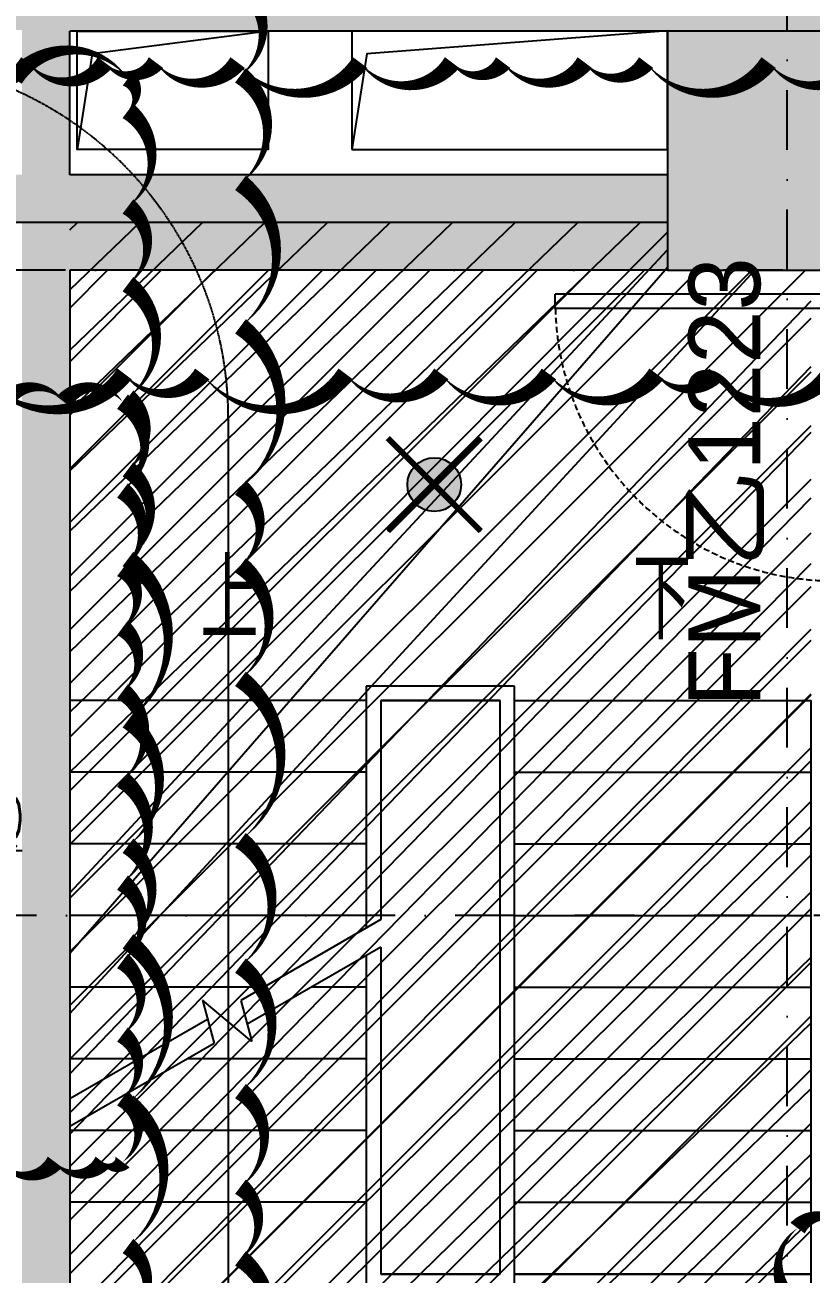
# Model space of a CAD drawing. Extents: x -354516 to 794396, y -401250 to -150594.
# Drawn here: x -24188 to -20900, y -334650 to -329424 of the extents above; entities that cross this region are included whole.
import ezdxf

# ---------------------------------------------------------------- set-up
doc = ezdxf.new("R2010")
doc.units = 0
doc.header["$LTSCALE"] = 1000
doc.header["$MEASUREMENT"] = 0
for name, pattern in [('$0$HIDDEN', [0.375, 0.25, -0.125, 0, 0]), ('DASH', [0.35, 0.25, -0.1]), ('DASHDOT2', [0.5, 0.25, -0.125, 0, -0.125]), ('DOTE', [2.4200000000000004, 2, -0.2, 0.02, -0.2])]:
    doc.linetypes.add(name, pattern=pattern)
for name, color, linetype in [('0-吊顶', 6, 'Continuous'), ('0-吊顶材质', 251, 'Continuous'), ('0-房间名称', 2, 'Continuous'), ('0-灯具1', 40, 'Continuous'), ('0-灯具修改0109', 140, 'Continuous'), ('0-设备风口（修改）', 71, 'Continuous'), ('A-轴线1', 1, 'DOTE'), ('COLUMN', 2, 'Continuous'), ('DIM_SYMB', 3, 'Continuous'), ('PUB_DIM', 3, 'Continuous'), ('PUB_HATCH', 8, 'Continuous'), ('TWT_TEXT', 7, 'Continuous'), ('WALL', 2, 'Continuous'), ('墙体', 7, 'Continuous'), ('楼梯', 145, 'Continuous'), ('设备', 241, 'Continuous'), ('门图', 134, 'Continuous')]:
    doc.layers.add(name, color=color, linetype=linetype)
doc.layers.add('0-地面材质_material hatch', color=251, linetype='Continuous', transparency=0.3)
doc.layers.add('DIM_MODI-天花修改', color=3, linetype='Continuous', plot=False)
doc.layers.add('SLAB', color=60, linetype='Continuous', plot=False)
doc.styles.add('_TCH_DIM', font='SIMPLEX', dxfattribs={"bigfont": 'GBCBIG'})
doc.styles.add('DIM_FONT', font='SIMPLEX', dxfattribs={"width": 0.7, "bigfont": 'GBCBIG'})
doc.styles.add('Word-n', font='stylu.ttf')
doc.dimstyles.new('_TCH_ARCH&&50', dxfattribs={"dimscale": 0.5, "dimtxt": 350, "dimasz": 100, "dimexe": 250, "dimexo": 300, "dimgap": 100, "dimtad": 1, "dimdec": 0, "dimzin": 0, "dimdsep": 46, "dimtxsty": 'DIM_FONT', "dimblk": 'ARCHTICK', "dimcen": 0.09, "dimclrd": 3, "dimclre": 3, "dimclrt": 7, "dimazin": 2, "dimtfac": 1, "dimtdec": 0, "dimtix": 1, "dimtmove": 2, "dimatfit": 3, "dimfxl": 0, "dimtolj": 1, "dimtzin": 0, "dimarcsym": 0})

# ---------------------------------------------------------------- blocks, each defined once
blk = doc.blocks.new('_FZH')
at = {"color": 255}
blk.add_lwpolyline([(-0.5, -0.5), (0.5, -0.5), (0.5, 0.5), (-0.5, 0.5)], close=True, dxfattribs=at)
at = {"layer": 'PUB_HATCH', "color": 250}
blk.add_solid([(-0.5, -0.5), (0.5, -0.5), (-0.5, 0.5), (0.5, 0.5)], dxfattribs=at)
blk = doc.blocks.new('GRID')
at = {"layer": '墙体', "color": 250, "linetype": 'DASHDOT2', "lineweight": -3}
for p, q in [((20936.38350671661, 36586.54070517188), (20936.38350671661, 72586.54070517188)), ((107436.3835067166, 54586.54070517188), (-19063.61649328339, 54586.54070517188)), ((57305.26613675383, 51886.54070517188), (-19063.61649328339, 51886.54070517182))]:
    blk.add_line(p, q, dxfattribs=at)
blk = doc.blocks.new('_ArchTick')
at = {"color": 0, "linetype": 'ByBlock', "const_width": 0.4}
blk.add_lwpolyline([(-0.5, -0.5), (0.5, 0.5)], dxfattribs=at)
blk = doc.blocks.new('*D243')
at = {"layer": 'Defpoints', "color": 0}
for p in [(-24449.99999993935, -332877.6446109842), (-24449.99999993935, -332967.4436584645), (-24249.99999993885, -332967.4436584645)]:
    blk.add_point(p, dxfattribs=at)
at = {"layer": 'PUB_DIM', "color": 3, "lineweight": -2}
for p, q in [((-24449.99999993935, -332817.4436584645), (-24449.99999993935, -332752.6446109842)), ((-24249.99999993885, -332817.4436584645), (-24249.99999993885, -332752.6446109842)), ((-24449.99999993935, -332877.6446109842), (-24499.99999993935, -332877.6446109842)), ((-24249.99999993885, -332877.6446109842), (-24449.99999993935, -332877.6446109842)), ((-24249.99999993885, -332877.6446109842), (-24199.99999993885, -332877.6446109842))]:
    blk.add_line(p, q, dxfattribs=at)
at = {"layer": 'PUB_DIM', "color": 3, "lineweight": -2, "xscale": 50, "yscale": 50, "zscale": 50}
blk.add_blockref('_ArchTick', (-24449.99999993935, -332877.6446109842), dxfattribs=at)
at = {"layer": 'PUB_DIM', "color": 3, "lineweight": -2, "xscale": 50, "yscale": 50, "zscale": 50, "rotation": 180}
blk.add_blockref('_ArchTick', (-24249.99999993885, -332877.6446109842), dxfattribs=at)
at = {"layer": 'PUB_DIM', "color": 7, "insert": (-24349.9999999391, -332740.1446109842), "char_height": 175, "attachment_point": 5, "style": 'DIM_FONT'}
blk.add_mtext('\\A1;200', dxfattribs=at)
blk = doc.blocks.new('ZXD')
at = {"layer": '设备'}
h = blk.add_hatch(color=256, dxfattribs=at)
h.paths.add_polyline_path([(-79.44943972106557, 79.44943972115288), (-0.1000731623498723, 0.1000731624517357), (79.34930353343952, 79.54944985821203, 0.413844687062504)])
h.paths.add_polyline_path([(-0.1000731622916646, 0.1000731624262698), (-79.44943972100737, 79.4494397211638, 0.1989123673799175), (-112.3584751765593, 0, 0.1985850328333695), (-79.54944985825568, -79.34930353346135)])
h.paths.add_polyline_path([(-79.54944985825568, -79.34930353345408, 0.4145825339240976), (79.44943972112378, -79.44943972104375), (-0.1000731623498723, 0.1000731624517357)])
h.paths.add_polyline_path([(-0.1000731622916646, 0.1000731624226319), (79.44943972112378, -79.44943972102556, 0.1989123673794284), (112.3584751764429, 0, 0.1992397429347472), (79.34930353343952, 79.54944985819748)])
for p, q in [((-194.5544379886123, 194.5544379887506), (194.3542916639708, -194.3542916638908)), ((-194.5544379886705, -194.3542916638908), (194.3542916639708, 194.5544379886924))]:
    blk.add_line(p, q, dxfattribs=at)
at = {"layer": '设备', "const_width": 25}
for points in [[(194.3542916639708, 194.5544379886924), (-194.5544379886705, -194.3542916638908)], [(-194.5544379886123, 194.5544379887506), (194.3542916639708, -194.3542916638908)]]:
    blk.add_lwpolyline(points, dxfattribs=at)
at = {"layer": '设备'}
blk.add_circle((0, 0), 112.3584751765085, dxfattribs=at)

msp = doc.modelspace()

# ---------------------------------------------------------------- hatches: boundary and pattern name
at = {"layer": '0-吊顶材质'}
h = msp.add_hatch(dxfattribs=at)
h.set_pattern_fill('ANSI31', color=256, scale=100)
h.set_pattern_definition([(45, (0, -378450), (-112.2532015133644, 112.2532015133644), [])])
h.paths.add_polyline_path([(-24000.00467675924, -330450.0000014626), (-20899.99999987942, -330450.0000014626), (-20899.99999740809, -336449.9293022461), (-24000.00467428791, -336449.9293022461)])
at = {"layer": '0-地面材质_material hatch'}
h = msp.add_hatch(dxfattribs=at)
h.set_pattern_fill('ANSI35', color=256, scale=1200)
h.set_pattern_definition([(45, (-498310856.1664237, -3090192758.000448), (-212.1320343559642, 212.1320343559643), []), (45, (-498310644.0343897, -3090192758.000448), (-212.1320343559642, 212.1320343559643), [375, -75, 0, -75])])
edge = h.paths.add_edge_path()
edge.add_line((-23530.90999660454, -372649.3737750374), (-19901.51054892502, -372650.6128435456))
edge.add_line((-19901.51054892502, -372650.6128435456), (-19901.51054892502, -369049.5400500618))
edge.add_line((-19901.51054892502, -369049.5400500618), (-23028.54104319773, -369049.5400500618))
edge.add_line((-23028.54104319773, -369049.5400500618), (-23628.54067108593, -366049.5419106804))
edge.add_line((-23628.54067108593, -366049.5419106804), (-19898.51838461123, -366049.5419106804))
edge.add_line((-19898.51838461123, -366049.5419106804), (-19898.51895627937, -365850.7338047348))
edge.add_line((-19898.51895627937, -365850.7338047348), (-19800.01475254259, -365850.7332382523))
edge.add_line((-19800.01475254259, -365850.7332382523), (-19800.02050349674, -364850.7332382523))
edge.add_line((-19800.02050349674, -364850.7332382523), (-19900.02050349674, -364850.7338133179))
edge.add_line((-19900.02050349674, -364850.7338133179), (-19900.0245362278, -364149.50090793))
edge.add_line((-19900.0245362278, -364149.50090793), (-23946.34214905996, -364158.4515388362))
edge.add_line((-23946.34214905996, -364158.4515388362), (-28932.10526835918, -338750.0049679279))
edge.add_line((-28932.10526835918, -338750.0049679279), (-27565.00989464483, -338749.5115061127))
edge.add_line((-27565.00989464483, -338749.5115061127), (-27565.00971511564, -338550.7228551232))
edge.add_line((-27565.00971511564, -338550.7228551232), (-27365.00971511126, -338550.7228551215))
edge.add_line((-27365.00971511126, -338550.7228551215), (-27365.00971505166, -337550.7228551215))
edge.add_line((-27365.00971505166, -337550.7228551215), (-27565.00971505604, -337550.7228551232))
edge.add_line((-27565.00971505604, -337550.7228551232), (-27565.00971505604, -336849.9999962174))
edge.add_line((-27565.00971505604, -336849.9999962174), (-28949.23572812042, -336849.9999962174))
edge.add_arc((-28949.2357280568, -336749.9999964558), 99.99999976158142, 90.0000000364521, 269.99999996354785, ccw=False)
edge.add_line((-28949.23572812042, -336649.9999966942), (-28400.00971516145, -336649.9999964139))
edge.add_line((-28400.00971516145, -336649.9999964139), (-28400.00971516145, -333849.9924456975))
edge.add_line((-28400.00971516145, -333849.9924456975), (-30068.54614970646, -333849.5145187699))
edge.add_line((-30068.54614970646, -333849.5145187699), (-30828.54441688023, -330049.523182901))
edge.add_line((-30828.54441688023, -330049.523182901), (-32050.88012877665, -330049.523182901))
edge.add_line((-32050.88012877665, -330049.523182901), (-31913.91144523583, -330734.3666010224))
edge.add_line((-31913.91144523583, -330734.3666010224), (-32011.97848043404, -330753.9800076805))
edge.add_line((-32011.97848043404, -330753.9800076805), (-31658.96944264136, -332519.0252237641))
edge.add_line((-31658.96944264136, -332519.0252237641), (-31560.91137102804, -332499.4136104904))
edge.add_line((-31560.91137102804, -332499.4136104904), (-31313.92041996679, -333734.3683948838))
edge.add_line((-31313.92041996679, -333734.3683948838), (-31411.97848108969, -333753.9800072037))
edge.add_line((-31411.97848108969, -333753.9800072037), (-31058.96944305859, -335519.0252247177))
edge.add_line((-31058.96944305859, -335519.0252247177), (-30960.91138282976, -335499.4136128746))
edge.add_line((-30960.91138282976, -335499.4136128746), (-30713.92042616568, -336734.3683967911))
edge.add_line((-30713.92042616568, -336734.3683967911), (-30811.96913448534, -336753.9800086342))
edge.add_line((-30811.96913448534, -336753.9800086342), (-30458.96008912287, -338519.0252237641))
edge.add_line((-30458.96008912287, -338519.0252237641), (-30360.90202305279, -338499.4136114441))
edge.add_line((-30360.90202305279, -338499.4136114441), (-30113.9110663887, -339734.3683953606))
edge.add_line((-30113.9110663887, -339734.3683953606), (-30211.9691275712, -339753.9800072037))
edge.add_line((-30211.9691275712, -339753.9800072037), (-29858.96008942089, -341519.0252251946))
edge.add_line((-29858.96008942089, -341519.0252251946), (-29760.90202376805, -341499.413611921))
edge.add_line((-29760.90202376805, -341499.413611921), (-29513.91107264719, -342734.3683967911))
edge.add_line((-29513.91107264719, -342734.3683967911), (-29611.96912488899, -342753.9800067269))
edge.add_line((-29611.96912488899, -342753.9800067269), (-28658.9600959178, -347519.0252251946))
edge.add_line((-28658.9600959178, -347519.0252251946), (-28560.90202990732, -347499.4136133515))
edge.add_line((-28560.90202990732, -347499.4136133515), (-28313.91107878647, -348734.3683982216))
edge.add_line((-28313.91107878647, -348734.3683982216), (-28411.96912691555, -348753.9800076805))
edge.add_line((-28411.96912691555, -348753.9800076805), (-28058.96008912287, -350519.0252237641))
edge.add_line((-28058.96008912287, -350519.0252237641), (-27960.90202305279, -350499.4136114441))
edge.add_line((-27960.90202305279, -350499.4136114441), (-27713.9110663887, -351734.3683953606))
edge.add_line((-27713.9110663887, -351734.3683953606), (-27811.9691275712, -351753.9800072037))
edge.add_line((-27811.9691275712, -351753.9800072037), (-27458.9600895401, -353519.0252247177))
edge.add_line((-27458.9600895401, -353519.0252247177), (-27360.90202382765, -353499.413611921))
edge.add_line((-27360.90202382765, -353499.413611921), (-27113.9110727664, -354734.3683963143))
edge.add_line((-27113.9110727664, -354734.3683963143), (-27211.96912488899, -354753.9800067269))
edge.add_line((-27211.96912488899, -354753.9800067269), (-26258.96009579859, -359519.0252256714))
edge.add_line((-26258.96009579859, -359519.0252256714), (-26160.90203545056, -359499.4136143051))
edge.add_line((-26160.90203545056, -359499.4136143051), (-25913.91107878647, -360734.3683982216))
edge.add_line((-25913.91107878647, -360734.3683982216), (-26011.96909532509, -360753.9800010048))
edge.add_line((-26011.96909532509, -360753.9800010048), (-25058.96006605587, -365519.025220903))
edge.add_line((-25058.96006605587, -365519.025220903), (-24960.90200046263, -365499.4136076294))
edge.add_line((-24960.90200046263, -365499.4136076294), (-24713.91104934178, -366734.3683924996))
edge.add_line((-24713.91104934178, -366734.3683924996), (-24811.96913436613, -366753.9800091111))
edge.add_line((-24811.96913436613, -366753.9800091111), (-24458.96008912287, -368519.0252237641))
edge.add_line((-24458.96008912287, -368519.0252237641), (-24360.90201750956, -368499.4136104904))
edge.add_line((-24360.90201750956, -368499.4136104904), (-24113.9110663887, -369734.3683953606))
edge.add_line((-24113.9110663887, -369734.3683953606), (-24211.96913508139, -369753.9800086342))
edge.add_line((-24211.96913508139, -369753.9800086342), (-23858.96008942089, -371519.0252251946))
edge.add_line((-23858.96008942089, -371519.0252251946), (-23760.90202376805, -371499.413611921))
edge.add_line((-23760.90202376805, -371499.413611921), (-23530.90999660454, -372649.3737750374))
h = msp.add_hatch(dxfattribs=at)
h.set_pattern_fill('ANSI31', color=256, scale=1500)
h.set_pattern_definition([(45, (-498310856.1664237, -3090192758.000448), (-132.5825214724777, 132.5825214724777), [])])
h.paths.add_polyline_path([(-21300.00000189394, -336449.9293042232), (-24000.00000189394, -336449.9293042232), (-24000.00201175175, -330249.9999981247), (-21499.99999991617, -330249.9999981247), (-21499.99999991617, -330449.9999981247), (-20899.99733505211, -330449.9999981247), (-20899.99999991617, -336449.9999981247), (-21299.99999991617, -336449.9999981247)])
at = {"layer": 'WALL'}
h = msp.add_hatch(color=250, dxfattribs=at)
h.dxf.hatch_style = 1
h.paths.add_polyline_path([(-26799.99999990166, -329444.5703551509), (-24199.99999990355, -329444.5703551509), (-24199.99999990355, -330049.9999975631), (-26799.99999990166, -330049.9999975631)], flags=16)
h.paths.add_polyline_path([(-27000.12113721833, -330249.9999981091), (-28200.00971518942, -330249.999998092), (-28200.00971518889, -330999.9999979862), (-27000.1211372178, -330999.9999980033)], flags=16)
h.paths.add_polyline_path([(-26349.99999991934, -336649.9999961526), (-26349.99999991966, -336749.9999970013), (-26799.99999991964, -336749.9999970012), (-26799.99999991965, -336649.9999961526), (-28200.00971516479, -336649.9999961526), (-28200.00971516479, -334049.9924455622), (-26900.00971513998, -334049.9924455622), (-26900.00971513998, -333849.9924455622), (-28200.00971519134, -333849.9924455615), (-28200.00971518984, -331099.9999979874), (-26900.12113721525, -331099.9999980024), (-26900.12113721581, -330249.9999962713), (-21499.99999993909, -330249.9999963727), (-21499.99999993909, -330049.999996373), (-23999.99999990242, -330049.999997475), (-23999.99999990241, -329450.0000012243), (-20499.99999993918, -329450.0000012243), (-20500.00467666291, -329344.5703551505), (-27000.00971514, -329344.5703551506), (-27000.00971513998, -330049.999998092), (-30269.2961139657, -330049.999998092), (-30259.48247558499, -330084.0283354758), (-30252.13882660866, -330149.9999976158), (-30255.2544084859, -330193.1235674577), (-30269.29611430217, -330249.9999980914), (-28400.00971516526, -330249.9999980914), (-28400.00971516526, -333649.9924459129), (-29903.08652792652, -333649.9924459126), (-30317.15752822901, -331579.4162816296), (-30513.97513592121, -331615.131771575), (-30067.05074309015, -333849.9924459134), (-28400.00971515771, -333849.9924459134), (-28400.00971515771, -336649.9999963684), (-28949.23572817758, -336649.9999963699), (-28933.3124464906, -336722.8176209836), (-28934.21334972106, -336785.726583684), (-28949.23572813175, -336849.9999963699), (-25249.99999991942, -336849.9999955965), (-25249.99999991942, -336649.9999961525)])
h = msp.add_hatch(color=250, dxfattribs=at)
h.dxf.hatch_style = 1
h.paths.add_polyline_path([(-21499.999999939, -330249.9999980918), (-24199.99999993932, -330249.9999980919), (-24199.99999993932, -336649.9999953844), (-24250.00000000974, -336649.9999953946), (-24249.99999995968, -336849.9999953943), (-23999.99999989892, -336849.9999953438), (-21299.99999993909, -336849.999994784), (-21299.99999993909, -336649.999994784), (-23999.99999993927, -336649.9999953439), (-23999.99999993927, -330449.999998092), (-21499.99999993899, -330449.9999980921)])

# ---------------------------------------------------------------- linework, layer by layer
at = {"layer": '0-吊顶', "linetype": 'DASH', "ltscale": 0.01}
msp.add_lwpolyline([(-27176.72838091719, -329567.9421696984), (-24837.35464793313, -329567.9421696984, -0.414213562373095), (-23337.35464793313, -331067.9421696984), (-23337.35464793313, -335775.2534647309, -0.414213562373095), (-24837.35464793313, -337275.2534647309), (-27176.72838091719, -337275.2534647309, -0.414213562373095), (-28676.72838091719, -335775.2534647309), (-28676.72838091719, -331067.9421696984, -0.414213562373095)], format="xyb", close=True, dxfattribs=at)
at = {"layer": '0-灯具修改0109'}
msp.add_lwpolyline([(-24292.66846798549, -334181.1237375771, 0, 75, 0.5), (-24062.37556938066, -334181.1237375771, 0, 75, 0.5), (-23862.7883905898, -334181.1237375771, 0, 75, 0.5), (-23779.88294709206, -334181.1237375771, 0, 75, 0.5), (-23779.88294709206, -333914.5262094087, 0, 75, 0.5), (-23779.88294709206, -333647.9286812402, 0, 75, 0.5), (-23779.88294709206, -333340.3161487382, 0, 75, 0.5), (-23779.88294709206, -333012.1961140693, 0, 75, 0.5), (-23779.88294709206, -332581.5385685665, 0, 75, 0.5), (-23779.88294709206, -332212.403529564, 0, 75, 0.5), (-23779.88294709206, -331945.8060013956, 0, 75, 0.5), (-23779.88294709206, -331699.7159753939, 0, 75, 0.5), (-23779.88294709206, -331371.5959407251, 0, 75, 0.5), (-23779.88294709206, -331000.0000014626, 0, 75, 0.5), (-24025.52870560388, -331000.0000014626, 0, 75, 0.5), (-24271.17446411571, -331000.0000014626, 0, 75, 0.5)], format="xyseb", dxfattribs=at)
at = {"layer": '0-设备风口（修改）'}
for points in [[(-24558.15161668763, -329581, 0, 75, 0.5), (-24173.76003295336, -329581, 0, 75, 0.5), (-23853.4337131748, -329581, 0, 75, 0.5), (-23639.88283332243, -329581, 0, 75, 0.5), (-23298.20142555863, -329581, 0, 75, 0.5), (-22785.67931391294, -329581, 0, 75, 0.5), (-22401.28773017866, -329581, 0, 75, 0.5), (-22187.7368503263, -329581, 0, 75, 0.5), (-21846.0554425625, -329581, 0, 75, 0.5), (-21589.79438673965, -329581, 0, 75, 0.5), (-21077.27227509396, -329581, 0, 75, 0.5), (-20692.88069135969, -329581, 0, 75, 0.5), (-20372.55437158113, -329581, 0, 75, 0.5), (-20159.00349172876, -329581, 0, 75, 0.5), (-19582.41611612735, -329581, 0, 75, 0.5), (-19368.86523627498, -329581, 0, 75, 0.5), (-19155.3143564226, -329581, 0, 75, 0.5), (-18770.92277268834, -329581, 0, 75, 0.5), (-18493.30662888025, -329581, 0, 75, 0.5), (-18146.5, -329581, 0, 75, 0.5), (-18146.5, -329086.4154248746, 0, 75, 0.5)], [(-24242.00000000001, -336208, 0, 75, 0.5), (-23792.00000000001, -336208, 0, 75, 0.5), (-23757.00000000001, -336208, 0, 75, 0.5), (-23757.00000000001, -335833, 0, 75, 0.5), (-23757.00000000001, -335308, 0, 75, 0.5), (-23757.00000000001, -334858, 0, 75, 0.5), (-23757.00000000001, -334533, 0, 75, 0.5), (-23757.00000000001, -333933, 0, 75, 0.5), (-23757.00000000001, -333258, 0, 75, 0.5), (-23757.00000000001, -332858, 0, 75, 0.5), (-23757.00000000001, -332333, 0, 75, 0.5), (-23757.00000000001, -331658, 0, 75, 0.5), (-23757.00000000001, -331283, 0, 75, 0.5), (-23757.00000000001, -330983, 0, 75, 0.5), (-23757.00000000001, -330508, 0, 75, 0.5), (-23757.00000000001, -330183, 0, 75, 0.5), (-23757.00000000001, -329783, 0, 75, 0.5), (-23757.00000000001, -329647.5, 0, 75, 0.5), (-24232.00000000001, -329647.5, 0, 75, 0.5)]]:
    msp.add_lwpolyline(points, format="xyseb", dxfattribs=at)
msp.add_lwpolyline([(-20956, -334458, 0, 75, 0.5), (-20956, -334783, 0, 75, 0.5), (-20956, -335308, 0, 75, 0.5), (-20956, -335608, 0, 75, 0.5), (-20956, -335858, 0, 75, 0.5), (-20956, -336161, 0, 75, 0.5), (-20656, -336161, 0, 75, 0.5), (-20056, -336161, 0, 75, 0.5), (-19905, -336161, 0, 75, 0.5), (-19905, -335761, 0, 75, 0.5), (-19905, -335461, 0, 75, 0.5), (-19905, -335086, 0, 75, 0.5), (-19905, -334711, 0, 75, 0.5), (-19905, -334458, 0, 75, 0.5), (-20430, -334458, 0, 75, 0.5), (-20755, -334458, 0, 75, 0.5)], format="xyseb", close=True, dxfattribs=at)
at = {"layer": 'DIM_MODI-天花修改'}
for points in [[(-24423.91270322818, -338084.4098284915, 0, 75, 0.5), (-24123.91270322818, -338084.4098284915, 0, 75, 0.5), (-23648.91270322818, -338084.4098284915, 0, 75, 0.5), (-23323.91270322818, -338084.4098284915, 0, 75, 0.5), (-23286.30900699086, -338084.4098284915, 0, 75, 0.5), (-23286.30900699086, -337609.4098284915, 0, 75, 0.5), (-23286.30900699086, -337134.4098284915, 0, 75, 0.5), (-23286.30900699086, -336834.4098284915, 0, 75, 0.5), (-23286.30900699086, -336509.4098284915, 0, 75, 0.5), (-23286.30900699086, -336184.4098284915, 0, 75, 0.5), (-23286.30900699086, -335709.4098284915, 0, 75, 0.5), (-23286.30900699086, -335109.4098284915, 0, 75, 0.5), (-23286.30900699086, -334584.4098284915, 0, 75, 0.5), (-23286.30900699086, -334284.4098284915, 0, 75, 0.5), (-23286.30900699086, -333884.4098284915, 0, 75, 0.5), (-23286.30900699086, -333359.4098284915, 0, 75, 0.5), (-23286.30900699086, -332834.4098284915, 0, 75, 0.5), (-23286.30900699086, -332159.4098284915, 0, 75, 0.5), (-23286.30900699086, -331684.4098284915, 0, 75, 0.5), (-23286.30900699086, -331359.4098284915, 0, 75, 0.5), (-23286.30900699086, -330684.4098284915, 0, 75, 0.5), (-23286.30900699086, -330084.4098284915, 0, 75, 0.5), (-23286.30900699086, -329634.4098284915, 0, 75, 0.5), (-23286.30900699086, -329259.4098284915, 0, 75, 0.5)], [(-24371.1976901032, -330883.7324210797, 0, 75, 0.5), (-23771.1976901032, -330883.7324210797, 0, 75, 0.5), (-23446.1976901032, -330883.7324210797, 0, 75, 0.5), (-22846.1976901032, -330883.7324210797, 0, 75, 0.5), (-22446.1976901032, -330883.7324210797, 0, 75, 0.5), (-21996.1976901032, -330883.7324210797, 0, 75, 0.5), (-21546.1976901032, -330883.7324210797, 0, 75, 0.5), (-21296.1976901032, -330883.7324210797, 0, 75, 0.5), (-20821.1976901032, -330883.7324210797, 0, 75, 0.5), (-20221.1976901032, -330883.7324210797, 0, 75, 0.5), (-19971.1976901032, -330883.7324210797, 0, 75, 0.5), (-19646.1976901032, -330883.7324210797, 0, 75, 0.5), (-19246.1976901032, -330883.7324210797, 0, 75, 0.5), (-18871.1976901032, -330883.7324210797, 0, 75, 0.5), (-18621.1976901032, -330883.7324210797, 0, 75, 0.5), (-17946.1976901032, -330883.7324210797, 0, 75, 0.5), (-17646.1976901032, -330883.7324210797, 0, 75, 0.5), (-17121.1976901032, -330883.7324210797, 0, 75, 0.5), (-16521.1976901032, -330883.7324210797, 0, 75, 0.5), (-16046.1976901032, -330883.7324210797, 0, 75, 0.5), (-15671.1976901032, -330883.7324210797, 0, 75, 0.5)]]:
    msp.add_lwpolyline(points, format="xyseb", dxfattribs=at)
at = {"layer": 'DIM_SYMB'}
for points in [[(-23169.9999999018, -329450.0000012243), (-23907.33387598459, -329544.1163664121), (-23969.9999999018, -329944.5703546744)], [(-21499.99999986456, -329448.3863296066), (-22757.33387598459, -329544.1163664121), (-22819.9999999018, -329944.5703546744)]]:
    msp.add_lwpolyline(points, dxfattribs=at)
at = {"layer": 'SLAB'}
for points in [[(-23969.9999999018, -329450.0000012243), (-23169.9999999018, -329450.0000012243), (-23169.9999999018, -329944.5703546744), (-23969.9999999018, -329944.5703546744)], [(-22819.9999999018, -329944.5703546744), (-21499.9999999018, -329944.5703546744), (-21499.99999986456, -329450.0000012243), (-22819.99999986456, -329450.0000012243)]]:
    msp.add_lwpolyline(points, close=True, dxfattribs=at)
at = {"layer": 'WALL', "color": 0}
for p, q in [((-23999.99999990242, -330049.999997475), (-23999.99999990241, -329450.0000012243)), ((-21499.99999986468, -329450.0000012243), (-23999.99999990241, -329450.0000012243)), ((-21499.99999993909, -330049.999996373), (-23999.99999990242, -330049.999997475)), ((-23999.99999990057, -330249.9999974748), (-25399.99999994024, -330249.999998092)), ((-21499.99999993909, -330249.9999980918), (-24199.99999993932, -330249.9999980919)), ((-21499.99999993909, -330249.9999963727), (-23999.99999990057, -330249.9999974748)), ((-21499.99999993908, -330449.9999980921), (-23999.99999993927, -330449.9999980919)), ((-23999.99999993927, -330449.9999980919), (-23999.99999993927, -336649.9999953439))]:
    msp.add_line(p, q, dxfattribs=at)
at = {"layer": '楼梯', "color": 4}
for p, q in [((-22140.00468921354, -332189.9292991822), (-22760.00468921351, -332189.9293053111)), ((-22760.00468921351, -332189.9293053111), (-22760.00467921339, -333201.5576195696)), ((-22140.0046643025, -334709.9292991806), (-22140.00468921354, -332189.9292991822)), ((-22700.0046886206, -332249.9293047175), (-22700.00467955593, -333166.9166028251)), ((-22200.00468862042, -332249.9292997736), (-22700.00468862038, -332249.9293047163)), ((-22700.00468862038, -332249.9293047163), (-22700.00467955551, -333166.9166028249)), ((-22700.0046886206, -332249.9293047175), (-22200.0046886206, -332249.9292997748)), ((-22200.00466489581, -334649.9292997748), (-22200.0046886206, -332249.9292997748)), ((-22200.00466489562, -334649.9292997755), (-22200.00468862042, -332249.9292997736)), ((-22700.00467955593, -333166.9166028254), (-23285.60060920943, -333505.0105781659)), ((-22700.00467841447, -333282.3866566632), (-23258.80568897786, -333605.0105779007)), ((-22760.00467807193, -333317.0276734089), (-22760.00466430247, -334709.9293053096)), ((-22700.00467841448, -333282.3866566645), (-22700.00466489581, -334649.9293047175)), ((-22700.00467841405, -333282.3866566642), (-22700.00466489559, -334649.9293047182)), ((-23239.41914853095, -333677.3621289572), (-23445.46409167923, -333504.4698966265)), ((-23445.46409167923, -333504.4698966265), (-23397.12605918608, -333684.8698826981)), ((-23285.60060920943, -333505.0105781659), (-23239.41914853095, -333677.3621289572)), ((-23423.92097941766, -333584.8698829632), (-23999.99999993927, -333917.4692681289)), ((-23397.12605918608, -333684.8698826981), (-24000.00860617769, -334032.9442914398)), ((-22700.00466489559, -334649.9293047182), (-22200.00466489562, -334649.9292997755)), ((-22200.00466490229, -334649.9292997749), (-22700.00466489052, -334649.9293047176))]:
    msp.add_line(p, q, dxfattribs=at)
at = {"layer": '楼梯'}
for p, q in [((-24000.0046886206, -332249.9293175684), (-24000.00934493107, -333802.0053321237)), ((-22760.00468862055, -332249.9293053104), (-24000.0046886206, -332249.9293175684)), ((-22140.00468862032, -332249.9292991815), (-20900.0046886206, -332249.9292869239)), ((-20900.00466489581, -334649.9292869239), (-20900.0046886206, -332249.9292869239)), ((-22760.00468565495, -332549.9293053104), (-24000.004685655, -332549.9293175684)), ((-22140.00468565472, -332549.9292991815), (-20900.004685655, -332549.9292869239)), ((-22760.00468268936, -332849.9293053111), (-24000.0046826894, -332849.9293175684)), ((-22140.00468268912, -332849.9292991823), (-20900.0046826894, -332849.9292869239)), ((-22760.00467972375, -333149.9293053111), (-24000.00467972381, -333149.9293175684)), ((-22140.00467972352, -333149.9292991815), (-20900.0046797238, -333149.9292869239)), ((-23190.19705562394, -333449.9293095639), (-24000.00467675821, -333449.9293175684)), ((-22760.00467675815, -333449.9293053111), (-22990.19705562191, -333449.9293075869)), ((-22140.00467675792, -333449.9292991815), (-20900.0046767582, -333449.9292869239)), ((-23709.8122839128, -333749.9293083406), (-24000.00467379261, -333749.9293175684)), ((-22760.00467379255, -333749.9293053111), (-23509.81229492922, -333749.9293127235)), ((-22140.00467379232, -333749.9292991815), (-20900.0046737926, -333749.9292869239)), ((-24000.00934378961, -333917.4753859604), (-24000.00466489581, -334649.9293175684)), ((-22760.00467082695, -334049.9293053111), (-24000.00467082701, -334049.9293175684)), ((-22140.00467082672, -334049.9292991815), (-20900.004670827, -334049.9292869239)), ((-22760.00466786135, -334349.9293053111), (-24000.00466786141, -334349.9293175684)), ((-22140.00466786111, -334349.9292991815), (-20900.00466786141, -334349.9292869239)), ((-22140.00466489552, -334649.9292991815), (-20900.00466489581, -334649.9292869239)), ((-20900.00466489581, -334649.9292869239), (-22140.00466489551, -334649.9292991818)), ((-20900.00464710221, -336449.9292869239), (-20900.00466489581, -334649.9292869239))]:
    msp.add_line(p, q, dxfattribs=at)
at = {"layer": '楼梯', "color": 4}
for points in [[(-23350.0046901034, -332099.929311143, 0, 0, 0), (-23350.00467972381, -333149.929311143, 80.00000000000001, 0, 0), (-23350.00467675821, -333449.929311143, 0, 0, 0)], [(-21550.0046901034, -332099.9292933493, 0, 0, 0), (-21550.004655999, -335549.9292933494, 0, 0, 0), (-23350.004655999, -335549.9293111429, 0, 0, 0), (-23350.00467082701, -334049.929311143, 80.00000000000001, 0, 0), (-23350.00467379261, -333749.929311143, 0, 0, 0)]]:
    msp.add_lwpolyline(points, format="xyseb", dxfattribs=at)
at = {"layer": '门图', "color": 145}
for p, q in [((-21969.99999993928, -330609.9999980915), (-21969.99999993928, -330549.9999980915)), ((-20799.99999993928, -330549.9999980915), (-21969.99999993928, -330549.9999980915)), ((-20799.99999993928, -330609.9999980915), (-21969.99999993928, -330609.9999980915))]:
    msp.add_line(p, q, dxfattribs=at)
at = {"layer": '门图', "color": 250, "linetype": '$0$HIDDEN', "ltscale": 0.1}
msp.add_ellipse((-20799.99999993928, -330579.9999980915), major_axis=(-827.3149339882771, 827.3149339882771), ratio=0.9999999999999625, start_param=0.8110419995375846, end_param=2.356194490192326, dxfattribs=at)

# ---------------------------------------------------------------- block references
at = {"layer": '0-灯具1', "color": 1, "lineweight": 13}
msp.add_blockref('ZXD', (-22475.77474089372, -331346.846891891), dxfattribs=at)
at = {"layer": 'A-轴线1'}
msp.add_blockref('GRID', (-41936.38350665566, -385036.5407097827), dxfattribs=at)
at = {"layer": 'COLUMN', "xscale": 999.9999999998654, "yscale": 999.9999999998654, "zscale": 999.9999999998654, "rotation": 3.335053305670738e-12}
msp.add_blockref('_FZH', (-20999.99999993909, -329950.0000012242), dxfattribs=at)

# ---------------------------------------------------------------- texts
at = {"layer": '0-房间名称', "style": '_TCH_DIM'}
for s, p in [('上', (-23454.2600102903, -331994.929311143)), ('下', (-21644.951499652, -331994.9292933493))]:
    msp.add_text(s, height=337.5886524822695, dxfattribs=at).set_placement(p)
at = {"layer": 'TWT_TEXT', "color": 2, "style": 'Word-n'}
msp.add_text('FM乙1223', height=300, rotation=90, dxfattribs=at).set_placement((-21112.4895110717, -332276.478767848))

# ---------------------------------------------------------------- dimensions: what is measured, and where the dimension line sits
at = {"layer": 'PUB_DIM', "color": 250}
dim = msp.add_linear_dim(base=(-24449.99999993935, -332877.6446109842), p1=(-24249.99999993885, -332967.4436584645), p2=(-24449.99999993935, -332967.4436584645), dimstyle='_TCH_ARCH&&50', dxfattribs=at)
dim.commit()
dim.dimension.update_dxf_attribs({"geometry": '*D243', "text_midpoint": (-24349.9999999391, -332740.1446109842)})

doc.saveas('drawing.dxf')
